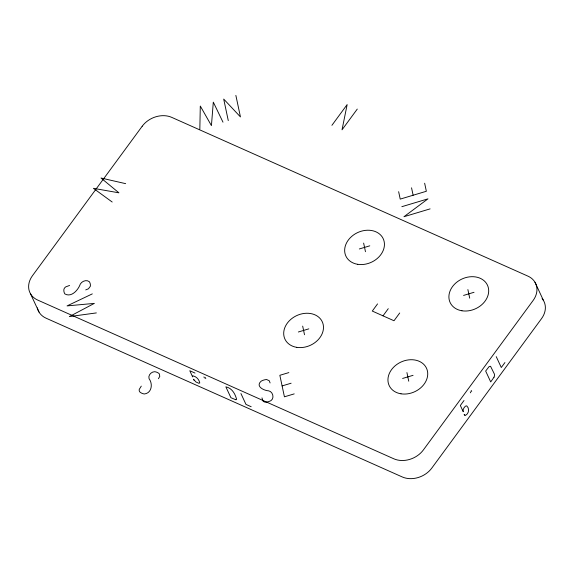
<?xml version="1.0" encoding="UTF-8"?>
<svg xmlns="http://www.w3.org/2000/svg" width="574" height="574" viewBox="0 0 574 574"><rect width="100%" height="100%" fill="white"/><g stroke="black" fill="none" stroke-linecap="round" stroke-linejoin="round"><path stroke-width="0.86" d="M199.838 129.1L200.297 106.039L211.426 125.627L213.306 102.136L222.985 122.169M331.916 125.326L347.155 104.568L342.025 129.832L357.265 109.074M141.283 386.123L139.281 389.33A4.398 3.494 -24.9 0 0 139.819 391.927A10.117 8.043 -24.9 0 0 144.426 393.979C151.78 393.097 153.043 383.941 149.082 378.704C147.862 375.288 151.314 371.715 154.664 371.701A10.117 8.043 -24.9 0 1 159.271 373.753L159.787 376.365L158.431 378.718M377.549 303.911L372.296 311.072L394.008 320.751L399.712 312.988M383.016 315.851L388.268 308.69M464.007 400.509L460.348 405.495L463.24 411.709L463.067 409.944L463.957 407.899L465.363 406.191L466.734 405.847C469.769 408.559 468.936 413.696 465.421 415.418L464.129 414.442L464.782 415.368M504.926 362.553L501.289 367.518L496.237 356.641M92.314 293.881L67.072 305.899L94.337 303.388L69.346 316.597L96.36 312.916M69.59 285.443L65.759 286.871A4.398 3.494 -24.9 0 0 63.908 289.368A10.117 8.043 -24.9 0 0 64.884 293.931C71.499 297.748 78.294 289.884 80.295 284.094C81.96 281.124 86.566 279.359 89.365 281.734A10.117 8.043 -24.9 0 1 90.34 286.297L88.468 288.787L85.727 289.906M401.836 206.69L427.967 198.855L403.967 216.714L430.105 208.879M359.324 248.965L369.778 245.83M298.365 331.994L308.819 328.859M463.57 295.423L474.024 292.295M288.858 372.591L279.847 375.296L284.424 396.813L294.204 393.886M282.107 385.922L291.118 383.217M402.611 378.453L413.065 375.324M125.663 183.658L100.981 178.012L118.933 192.828L93.404 188.329L112.181 202.019M195.002 373.057L189.793 370.732L192.677 376.946L192.67 375.977L193.18 375.898C196.559 376.716 199.121 379.55 199.774 382.951L198.869 383.296L195.964 381.983L193.474 379.22L194.184 380.419M251.168 406.722L245.973 404.412L240.929 393.534M534.982 282.236L543.406 300.374M471.211 390.464L471.706 391.533M470.25 391.769L470.745 392.838M205.291 377.52L205.793 378.596M203.928 376.91L204.423 377.986M30.594 293.953L39.018 312.091M467.882 289.554L469.711 298.164M424.645 183.221L426.353 191.271L400.221 199.106L398.643 191.687M411.544 187.82L413.122 195.239M406.923 372.583L408.753 381.193M363.636 243.089L365.466 251.699M302.677 326.118L304.507 334.728M235.864 95.406L240.449 116.931L223.695 99.058L228.273 120.583M270.089 382.944L269.256 380.734L266.659 379.543A10.117 8.043 -24.9 0 0 261.12 381.201C255.157 386.374 263.997 390.614 268.589 390.829C272.743 391.411 274.659 398.026 271.122 400.509A10.117 8.043 -24.9 0 1 265.583 402.166A4.398 3.494 -24.9 0 1 262.971 400.989L261.966 397.882M37.36 307.851A21.956 17.442 -24.9 0 0 46.071 318.19L402.238 476.944A21.956 17.442 -24.9 0 0 431.806 468.083L541.533 318.627A21.956 17.442 -24.9 0 0 542.071 298.509M494.006 377.197L490.713 381.925L485.661 371.048L489.091 366.614L490.54 366.262L494.343 373.939A3.372 1.679 -66 0 1 494.006 377.197M142.194 126.244L32.467 275.699A21.956 17.442 -24.9 0 0 37.647 300.044L393.821 458.798A21.956 17.442 -24.9 0 0 423.382 449.937L533.11 300.489A21.956 17.442 -24.9 0 0 527.929 276.137L171.762 117.383A21.956 17.442 -24.9 0 0 142.194 126.244M235.627 399.683L230.906 397.696L225.855 386.819C231.781 388.081 234.866 393.233 236.445 398.686A3.372 1.162 36.3 0 1 235.627 399.683M401.011 393.807A20.585 16.352 -24.9 0 0 427.436 371.012A20.585 16.352 -24.9 0 0 395.063 365.846A20.585 16.352 -24.9 0 0 401.011 393.807M357.724 264.313A20.585 16.352 -24.9 0 0 384.149 241.525A20.585 16.352 -24.9 0 0 351.776 236.352A20.585 16.352 -24.9 0 0 357.724 264.313M461.97 310.778A20.585 16.352 -24.9 0 0 488.395 287.983A20.585 16.352 -24.9 0 0 456.021 282.817A20.585 16.352 -24.9 0 0 461.97 310.778M296.765 347.342A20.585 16.352 -24.9 0 0 323.191 324.554A20.585 16.352 -24.9 0 0 290.817 319.381A20.585 16.352 -24.9 0 0 296.765 347.342"/></g></svg>
